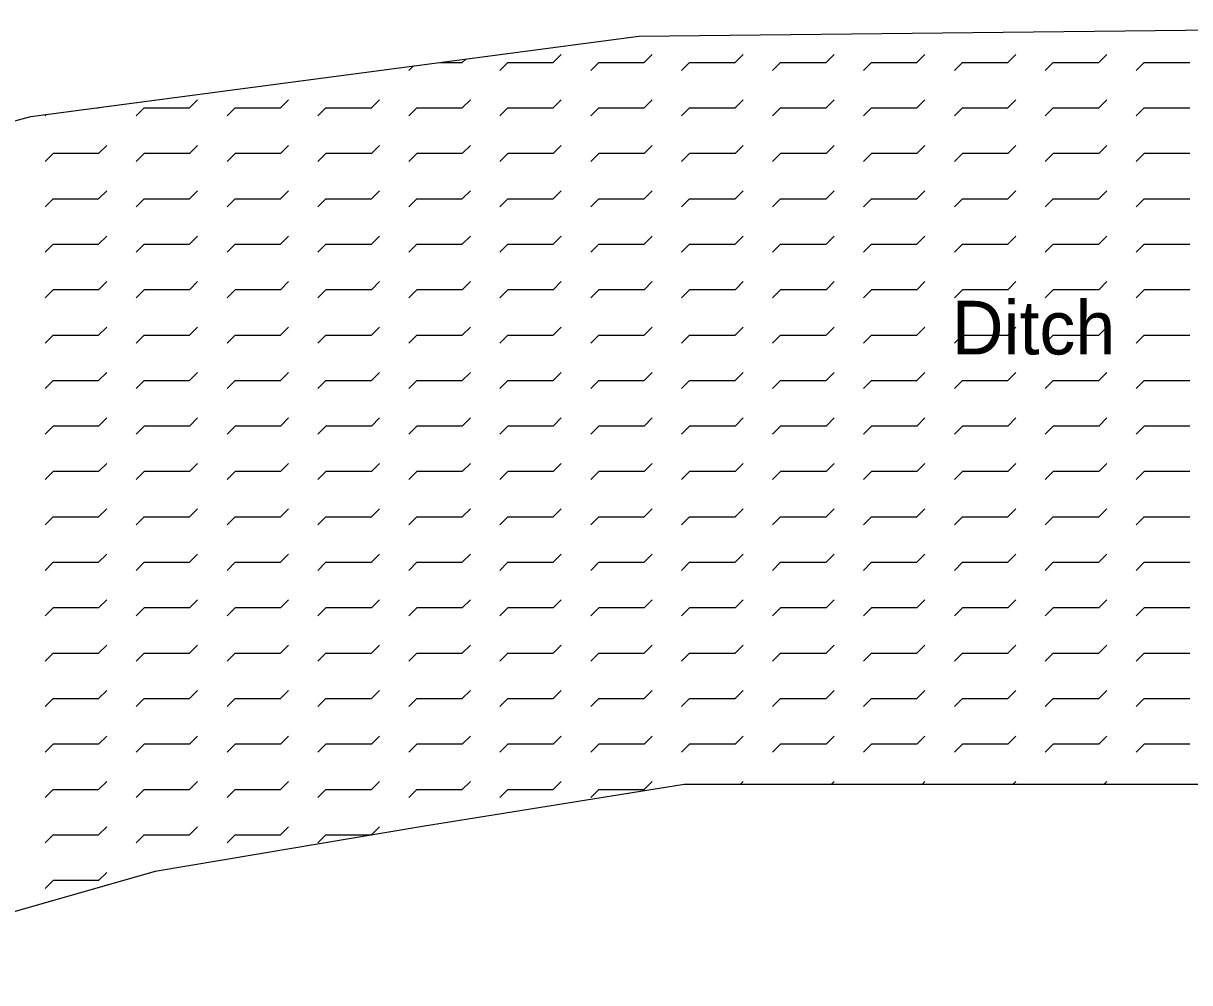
# Model space of a CAD drawing. Header units: millimetres. Extents: x 234136 to 237571, y 2625383 to 2628766.
# Drawn here: x 237331.69 to 237364.27, y 2628565.67 to 2628592.48 of the extents above; entities that cross this region are included whole.
import ezdxf

# ---------------------------------------------------------------- set-up
doc = ezdxf.new("R2010")
doc.units = ezdxf.units.MM
doc.layers.add('Pond', color=140, linetype='Continuous', lineweight=13)

msp = doc.modelspace()

# ---------------------------------------------------------------- linework, layer by layer
at = {"layer": 'Pond'}
for p, q in [((237348.878, 2628592.124), (237381.576, 2628592.482)), ((237331.896, 2628589.874), (237348.878, 2628592.124)), ((237346.49, 2628591.386), (237346.715, 2628591.611)), ((237349.03, 2628591.386), (237349.255, 2628591.611)), ((237351.57, 2628591.386), (237351.795, 2628591.611)), ((237354.11, 2628591.386), (237354.335, 2628591.611)), ((237356.65, 2628591.386), (237356.875, 2628591.611)), ((237359.19, 2628591.386), (237359.415, 2628591.611)), ((237361.73, 2628591.386), (237361.955, 2628591.611)), ((237342.456, 2628591.162), (237342.584, 2628591.29)), ((237343.339, 2628591.39), (237343.95, 2628591.39)), ((237343.95, 2628591.386), (237344.048, 2628591.484)), ((237344.996, 2628591.162), (237345.22, 2628591.386)), ((237345.22, 2628591.39), (237346.49, 2628591.39)), ((237347.536, 2628591.162), (237347.76, 2628591.386)), ((237347.76, 2628591.39), (237349.03, 2628591.39)), ((237350.076, 2628591.162), (237350.3, 2628591.386)), ((237350.3, 2628591.39), (237351.57, 2628591.39)), ((237352.616, 2628591.162), (237352.84, 2628591.386)), ((237352.84, 2628591.39), (237354.11, 2628591.39)), ((237355.156, 2628591.162), (237355.38, 2628591.386)), ((237355.38, 2628591.39), (237356.65, 2628591.39)), ((237357.696, 2628591.162), (237357.92, 2628591.386)), ((237357.92, 2628591.39), (237359.19, 2628591.39)), ((237360.236, 2628591.162), (237360.46, 2628591.386)), ((237360.46, 2628591.39), (237361.73, 2628591.39)), ((237362.776, 2628591.162), (237363, 2628591.386)), ((237363, 2628591.39), (237364.27, 2628591.39)), ((237336.33, 2628590.116), (237336.555, 2628590.341)), ((237338.87, 2628590.116), (237339.095, 2628590.341)), ((237341.41, 2628590.116), (237341.635, 2628590.341)), ((237343.95, 2628590.116), (237344.175, 2628590.341)), ((237346.49, 2628590.116), (237346.715, 2628590.341)), ((237349.03, 2628590.116), (237349.255, 2628590.341)), ((237351.57, 2628590.116), (237351.795, 2628590.341)), ((237354.11, 2628590.116), (237354.335, 2628590.341)), ((237356.65, 2628590.116), (237356.875, 2628590.341)), ((237359.19, 2628590.116), (237359.415, 2628590.341)), ((237361.73, 2628590.116), (237361.955, 2628590.341)), ((237333.755, 2628590.12), (237333.79, 2628590.12)), ((237333.79, 2628590.116), (237333.8, 2628590.126)), ((237334.836, 2628589.892), (237335.06, 2628590.116)), ((237335.06, 2628590.12), (237336.33, 2628590.12)), ((237337.376, 2628589.892), (237337.6, 2628590.116)), ((237337.6, 2628590.12), (237338.87, 2628590.12)), ((237339.916, 2628589.892), (237340.14, 2628590.116)), ((237340.14, 2628590.12), (237341.41, 2628590.12)), ((237342.456, 2628589.892), (237342.68, 2628590.116)), ((237342.68, 2628590.12), (237343.95, 2628590.12)), ((237344.996, 2628589.892), (237345.22, 2628590.116)), ((237345.22, 2628590.12), (237346.49, 2628590.12)), ((237347.536, 2628589.892), (237347.76, 2628590.116)), ((237347.76, 2628590.12), (237349.03, 2628590.12)), ((237350.076, 2628589.892), (237350.3, 2628590.116)), ((237350.3, 2628590.12), (237351.57, 2628590.12)), ((237352.616, 2628589.892), (237352.84, 2628590.116)), ((237352.84, 2628590.12), (237354.11, 2628590.12)), ((237355.156, 2628589.892), (237355.38, 2628590.116)), ((237355.38, 2628590.12), (237356.65, 2628590.12)), ((237357.696, 2628589.892), (237357.92, 2628590.116)), ((237357.92, 2628590.12), (237359.19, 2628590.12)), ((237360.236, 2628589.892), (237360.46, 2628590.116)), ((237360.46, 2628590.12), (237361.73, 2628590.12)), ((237362.776, 2628589.892), (237363, 2628590.116)), ((237363, 2628590.12), (237364.27, 2628590.12)), ((237316.71, 2628585.881), (237331.896, 2628589.874)), ((237332.296, 2628589.892), (237332.336, 2628589.932)), ((237333.79, 2628588.846), (237334.015, 2628589.071)), ((237336.33, 2628588.846), (237336.555, 2628589.071)), ((237338.87, 2628588.846), (237339.095, 2628589.071)), ((237341.41, 2628588.846), (237341.635, 2628589.071)), ((237343.95, 2628588.846), (237344.175, 2628589.071)), ((237346.49, 2628588.846), (237346.715, 2628589.071)), ((237349.03, 2628588.846), (237349.255, 2628589.071)), ((237351.57, 2628588.846), (237351.795, 2628589.071)), ((237354.11, 2628588.846), (237354.335, 2628589.071)), ((237356.65, 2628588.846), (237356.875, 2628589.071)), ((237359.19, 2628588.846), (237359.415, 2628589.071)), ((237361.73, 2628588.846), (237361.955, 2628589.071)), ((237332.296, 2628588.622), (237332.52, 2628588.846)), ((237332.52, 2628588.85), (237333.79, 2628588.85)), ((237334.836, 2628588.622), (237335.06, 2628588.846)), ((237335.06, 2628588.85), (237336.33, 2628588.85)), ((237337.376, 2628588.622), (237337.6, 2628588.846)), ((237337.6, 2628588.85), (237338.87, 2628588.85)), ((237339.916, 2628588.622), (237340.14, 2628588.846)), ((237340.14, 2628588.85), (237341.41, 2628588.85)), ((237342.456, 2628588.622), (237342.68, 2628588.846)), ((237342.68, 2628588.85), (237343.95, 2628588.85)), ((237344.996, 2628588.622), (237345.22, 2628588.846)), ((237345.22, 2628588.85), (237346.49, 2628588.85)), ((237347.536, 2628588.622), (237347.76, 2628588.846)), ((237347.76, 2628588.85), (237349.03, 2628588.85)), ((237350.076, 2628588.622), (237350.3, 2628588.846)), ((237350.3, 2628588.85), (237351.57, 2628588.85)), ((237352.616, 2628588.622), (237352.84, 2628588.846)), ((237352.84, 2628588.85), (237354.11, 2628588.85)), ((237355.156, 2628588.622), (237355.38, 2628588.846)), ((237355.38, 2628588.85), (237356.65, 2628588.85)), ((237357.696, 2628588.622), (237357.92, 2628588.846)), ((237357.92, 2628588.85), (237359.19, 2628588.85)), ((237360.236, 2628588.622), (237360.46, 2628588.846)), ((237360.46, 2628588.85), (237361.73, 2628588.85)), ((237362.776, 2628588.622), (237363, 2628588.846)), ((237363, 2628588.85), (237364.27, 2628588.85)), ((237333.79, 2628587.576), (237334.015, 2628587.801)), ((237336.33, 2628587.576), (237336.555, 2628587.801)), ((237338.87, 2628587.576), (237339.095, 2628587.801)), ((237341.41, 2628587.576), (237341.635, 2628587.801)), ((237343.95, 2628587.576), (237344.175, 2628587.801)), ((237346.49, 2628587.576), (237346.715, 2628587.801)), ((237349.03, 2628587.576), (237349.255, 2628587.801)), ((237351.57, 2628587.576), (237351.795, 2628587.801)), ((237354.11, 2628587.576), (237354.335, 2628587.801)), ((237356.65, 2628587.576), (237356.875, 2628587.801)), ((237359.19, 2628587.576), (237359.415, 2628587.801)), ((237361.73, 2628587.576), (237361.955, 2628587.801)), ((237332.296, 2628587.352), (237332.52, 2628587.576)), ((237332.52, 2628587.58), (237333.79, 2628587.58)), ((237334.836, 2628587.352), (237335.06, 2628587.576)), ((237335.06, 2628587.58), (237336.33, 2628587.58)), ((237337.376, 2628587.352), (237337.6, 2628587.576)), ((237337.6, 2628587.58), (237338.87, 2628587.58)), ((237339.916, 2628587.352), (237340.14, 2628587.576)), ((237340.14, 2628587.58), (237341.41, 2628587.58)), ((237342.456, 2628587.352), (237342.68, 2628587.576)), ((237342.68, 2628587.58), (237343.95, 2628587.58)), ((237344.996, 2628587.352), (237345.22, 2628587.576)), ((237345.22, 2628587.58), (237346.49, 2628587.58)), ((237347.536, 2628587.352), (237347.76, 2628587.576)), ((237347.76, 2628587.58), (237349.03, 2628587.58)), ((237350.076, 2628587.352), (237350.3, 2628587.576)), ((237350.3, 2628587.58), (237351.57, 2628587.58)), ((237352.616, 2628587.352), (237352.84, 2628587.576)), ((237352.84, 2628587.58), (237354.11, 2628587.58)), ((237355.156, 2628587.352), (237355.38, 2628587.576)), ((237355.38, 2628587.58), (237356.65, 2628587.58)), ((237357.696, 2628587.352), (237357.92, 2628587.576)), ((237357.92, 2628587.58), (237359.19, 2628587.58)), ((237360.236, 2628587.352), (237360.46, 2628587.576)), ((237360.46, 2628587.58), (237361.73, 2628587.58)), ((237362.776, 2628587.352), (237363, 2628587.576)), ((237363, 2628587.58), (237364.27, 2628587.58)), ((237333.79, 2628586.306), (237334.015, 2628586.531)), ((237336.33, 2628586.306), (237336.555, 2628586.531)), ((237338.87, 2628586.306), (237339.095, 2628586.531)), ((237341.41, 2628586.306), (237341.635, 2628586.531)), ((237343.95, 2628586.306), (237344.175, 2628586.531)), ((237346.49, 2628586.306), (237346.715, 2628586.531)), ((237349.03, 2628586.306), (237349.255, 2628586.531)), ((237351.57, 2628586.306), (237351.795, 2628586.531)), ((237354.11, 2628586.306), (237354.335, 2628586.531)), ((237356.65, 2628586.306), (237356.875, 2628586.531)), ((237359.19, 2628586.306), (237359.415, 2628586.531)), ((237361.73, 2628586.306), (237361.955, 2628586.531)), ((237332.296, 2628586.082), (237332.52, 2628586.306)), ((237332.52, 2628586.31), (237333.79, 2628586.31)), ((237334.836, 2628586.082), (237335.06, 2628586.306)), ((237335.06, 2628586.31), (237336.33, 2628586.31)), ((237337.376, 2628586.082), (237337.6, 2628586.306)), ((237337.6, 2628586.31), (237338.87, 2628586.31)), ((237339.916, 2628586.082), (237340.14, 2628586.306)), ((237340.14, 2628586.31), (237341.41, 2628586.31)), ((237342.456, 2628586.082), (237342.68, 2628586.306)), ((237342.68, 2628586.31), (237343.95, 2628586.31)), ((237344.996, 2628586.082), (237345.22, 2628586.306)), ((237345.22, 2628586.31), (237346.49, 2628586.31)), ((237347.536, 2628586.082), (237347.76, 2628586.306)), ((237347.76, 2628586.31), (237349.03, 2628586.31)), ((237350.076, 2628586.082), (237350.3, 2628586.306)), ((237350.3, 2628586.31), (237351.57, 2628586.31)), ((237352.616, 2628586.082), (237352.84, 2628586.306)), ((237352.84, 2628586.31), (237354.11, 2628586.31)), ((237355.156, 2628586.082), (237355.38, 2628586.306)), ((237355.38, 2628586.31), (237356.65, 2628586.31)), ((237357.696, 2628586.082), (237357.92, 2628586.306)), ((237357.92, 2628586.31), (237359.19, 2628586.31)), ((237360.236, 2628586.082), (237360.46, 2628586.306)), ((237360.46, 2628586.31), (237361.73, 2628586.31)), ((237362.776, 2628586.082), (237363, 2628586.306)), ((237363, 2628586.31), (237364.27, 2628586.31)), ((237333.79, 2628585.036), (237334.015, 2628585.261)), ((237336.33, 2628585.036), (237336.555, 2628585.261)), ((237338.87, 2628585.036), (237339.095, 2628585.261)), ((237341.41, 2628585.036), (237341.635, 2628585.261)), ((237343.95, 2628585.036), (237344.175, 2628585.261)), ((237346.49, 2628585.036), (237346.715, 2628585.261)), ((237349.03, 2628585.036), (237349.255, 2628585.261)), ((237351.57, 2628585.036), (237351.795, 2628585.261)), ((237354.11, 2628585.036), (237354.335, 2628585.261)), ((237356.65, 2628585.036), (237356.875, 2628585.261)), ((237359.19, 2628585.036), (237359.415, 2628585.261)), ((237361.73, 2628585.036), (237361.955, 2628585.261)), ((237332.296, 2628584.812), (237332.52, 2628585.036)), ((237332.52, 2628585.04), (237333.79, 2628585.04)), ((237334.836, 2628584.812), (237335.06, 2628585.036)), ((237335.06, 2628585.04), (237336.33, 2628585.04)), ((237337.376, 2628584.812), (237337.6, 2628585.036)), ((237337.6, 2628585.04), (237338.87, 2628585.04)), ((237339.916, 2628584.812), (237340.14, 2628585.036)), ((237340.14, 2628585.04), (237341.41, 2628585.04)), ((237342.456, 2628584.812), (237342.68, 2628585.036)), ((237342.68, 2628585.04), (237343.95, 2628585.04)), ((237344.996, 2628584.812), (237345.22, 2628585.036)), ((237345.22, 2628585.04), (237346.49, 2628585.04)), ((237347.536, 2628584.812), (237347.76, 2628585.036)), ((237347.76, 2628585.04), (237349.03, 2628585.04)), ((237350.076, 2628584.812), (237350.3, 2628585.036)), ((237350.3, 2628585.04), (237351.57, 2628585.04)), ((237352.616, 2628584.812), (237352.84, 2628585.036)), ((237352.84, 2628585.04), (237354.11, 2628585.04)), ((237355.156, 2628584.812), (237355.38, 2628585.036)), ((237355.38, 2628585.04), (237356.65, 2628585.04)), ((237357.696, 2628584.812), (237357.92, 2628585.036)), ((237357.92, 2628585.04), (237359.19, 2628585.04)), ((237360.236, 2628584.812), (237360.46, 2628585.036)), ((237360.46, 2628585.04), (237361.73, 2628585.04)), ((237362.776, 2628584.812), (237363, 2628585.036)), ((237363, 2628585.04), (237364.27, 2628585.04)), ((237333.79, 2628583.766), (237334.015, 2628583.991)), ((237336.33, 2628583.766), (237336.555, 2628583.991)), ((237338.87, 2628583.766), (237339.095, 2628583.991)), ((237341.41, 2628583.766), (237341.635, 2628583.991)), ((237343.95, 2628583.766), (237344.175, 2628583.991)), ((237346.49, 2628583.766), (237346.715, 2628583.991)), ((237349.03, 2628583.766), (237349.255, 2628583.991)), ((237351.57, 2628583.766), (237351.795, 2628583.991)), ((237354.11, 2628583.766), (237354.335, 2628583.991)), ((237356.65, 2628583.766), (237356.875, 2628583.991)), ((237359.19, 2628583.766), (237359.415, 2628583.991)), ((237361.73, 2628583.766), (237361.955, 2628583.991)), ((237332.296, 2628583.542), (237332.52, 2628583.766)), ((237332.52, 2628583.77), (237333.79, 2628583.77)), ((237334.836, 2628583.542), (237335.06, 2628583.766)), ((237335.06, 2628583.77), (237336.33, 2628583.77)), ((237337.376, 2628583.542), (237337.6, 2628583.766)), ((237337.6, 2628583.77), (237338.87, 2628583.77)), ((237339.916, 2628583.542), (237340.14, 2628583.766)), ((237340.14, 2628583.77), (237341.41, 2628583.77)), ((237342.456, 2628583.542), (237342.68, 2628583.766)), ((237342.68, 2628583.77), (237343.95, 2628583.77)), ((237344.996, 2628583.542), (237345.22, 2628583.766)), ((237345.22, 2628583.77), (237346.49, 2628583.77)), ((237347.536, 2628583.542), (237347.76, 2628583.766)), ((237347.76, 2628583.77), (237349.03, 2628583.77)), ((237350.076, 2628583.542), (237350.3, 2628583.766)), ((237350.3, 2628583.77), (237351.57, 2628583.77)), ((237352.616, 2628583.542), (237352.84, 2628583.766)), ((237352.84, 2628583.77), (237354.11, 2628583.77)), ((237355.156, 2628583.542), (237355.38, 2628583.766)), ((237355.38, 2628583.77), (237356.65, 2628583.77)), ((237357.696, 2628583.542), (237357.92, 2628583.766)), ((237357.92, 2628583.77), (237359.19, 2628583.77)), ((237360.236, 2628583.542), (237360.46, 2628583.766)), ((237360.46, 2628583.77), (237361.73, 2628583.77)), ((237362.776, 2628583.542), (237363, 2628583.766)), ((237363, 2628583.77), (237364.27, 2628583.77)), ((237332.296, 2628582.272), (237332.52, 2628582.496)), ((237332.52, 2628582.5), (237333.79, 2628582.5)), ((237333.79, 2628582.496), (237334.015, 2628582.721)), ((237334.836, 2628582.272), (237335.06, 2628582.496)), ((237335.06, 2628582.5), (237336.33, 2628582.5)), ((237336.33, 2628582.496), (237336.555, 2628582.721)), ((237337.376, 2628582.272), (237337.6, 2628582.496)), ((237337.6, 2628582.5), (237338.87, 2628582.5)), ((237338.87, 2628582.496), (237339.095, 2628582.721)), ((237339.916, 2628582.272), (237340.14, 2628582.496)), ((237340.14, 2628582.5), (237341.41, 2628582.5)), ((237341.41, 2628582.496), (237341.635, 2628582.721)), ((237342.456, 2628582.272), (237342.68, 2628582.496)), ((237342.68, 2628582.5), (237343.95, 2628582.5)), ((237343.95, 2628582.496), (237344.175, 2628582.721)), ((237344.996, 2628582.272), (237345.22, 2628582.496)), ((237345.22, 2628582.5), (237346.49, 2628582.5)), ((237346.49, 2628582.496), (237346.715, 2628582.721)), ((237347.536, 2628582.272), (237347.76, 2628582.496)), ((237347.76, 2628582.5), (237349.03, 2628582.5)), ((237349.03, 2628582.496), (237349.255, 2628582.721)), ((237350.076, 2628582.272), (237350.3, 2628582.496)), ((237350.3, 2628582.5), (237351.57, 2628582.5)), ((237351.57, 2628582.496), (237351.795, 2628582.721)), ((237352.616, 2628582.272), (237352.84, 2628582.496)), ((237352.84, 2628582.5), (237354.11, 2628582.5)), ((237354.11, 2628582.496), (237354.335, 2628582.721)), ((237355.156, 2628582.272), (237355.38, 2628582.496)), ((237355.38, 2628582.5), (237356.65, 2628582.5)), ((237356.65, 2628582.496), (237356.875, 2628582.721)), ((237357.696, 2628582.272), (237357.92, 2628582.496)), ((237357.92, 2628582.5), (237359.19, 2628582.5)), ((237359.19, 2628582.496), (237359.415, 2628582.721)), ((237360.236, 2628582.272), (237360.46, 2628582.496)), ((237360.46, 2628582.5), (237361.73, 2628582.5)), ((237361.73, 2628582.496), (237361.955, 2628582.721)), ((237362.776, 2628582.272), (237363, 2628582.496)), ((237363, 2628582.5), (237364.27, 2628582.5)), ((237332.296, 2628581.002), (237332.52, 2628581.226)), ((237332.52, 2628581.23), (237333.79, 2628581.23)), ((237333.79, 2628581.226), (237334.015, 2628581.451)), ((237334.836, 2628581.002), (237335.06, 2628581.226)), ((237335.06, 2628581.23), (237336.33, 2628581.23)), ((237336.33, 2628581.226), (237336.555, 2628581.451)), ((237337.376, 2628581.002), (237337.6, 2628581.226)), ((237337.6, 2628581.23), (237338.87, 2628581.23)), ((237338.87, 2628581.226), (237339.095, 2628581.451)), ((237339.916, 2628581.002), (237340.14, 2628581.226)), ((237340.14, 2628581.23), (237341.41, 2628581.23)), ((237341.41, 2628581.226), (237341.635, 2628581.451)), ((237342.456, 2628581.002), (237342.68, 2628581.226)), ((237342.68, 2628581.23), (237343.95, 2628581.23)), ((237343.95, 2628581.226), (237344.175, 2628581.451)), ((237344.996, 2628581.002), (237345.22, 2628581.226)), ((237345.22, 2628581.23), (237346.49, 2628581.23)), ((237346.49, 2628581.226), (237346.715, 2628581.451)), ((237347.536, 2628581.002), (237347.76, 2628581.226)), ((237347.76, 2628581.23), (237349.03, 2628581.23)), ((237349.03, 2628581.226), (237349.255, 2628581.451)), ((237350.076, 2628581.002), (237350.3, 2628581.226)), ((237350.3, 2628581.23), (237351.57, 2628581.23)), ((237351.57, 2628581.226), (237351.795, 2628581.451)), ((237352.616, 2628581.002), (237352.84, 2628581.226)), ((237352.84, 2628581.23), (237354.11, 2628581.23)), ((237354.11, 2628581.226), (237354.335, 2628581.451)), ((237355.156, 2628581.002), (237355.38, 2628581.226)), ((237355.38, 2628581.23), (237356.65, 2628581.23)), ((237356.65, 2628581.226), (237356.875, 2628581.451)), ((237357.696, 2628581.002), (237357.92, 2628581.226)), ((237357.92, 2628581.23), (237359.19, 2628581.23)), ((237359.19, 2628581.226), (237359.415, 2628581.451)), ((237360.236, 2628581.002), (237360.46, 2628581.226)), ((237360.46, 2628581.23), (237361.73, 2628581.23)), ((237361.73, 2628581.226), (237361.955, 2628581.451)), ((237362.776, 2628581.002), (237363, 2628581.226)), ((237363, 2628581.23), (237364.27, 2628581.23)), ((237332.296, 2628579.732), (237332.52, 2628579.956)), ((237332.52, 2628579.96), (237333.79, 2628579.96)), ((237333.79, 2628579.956), (237334.015, 2628580.181)), ((237334.836, 2628579.732), (237335.06, 2628579.956)), ((237335.06, 2628579.96), (237336.33, 2628579.96)), ((237336.33, 2628579.956), (237336.555, 2628580.181)), ((237337.376, 2628579.732), (237337.6, 2628579.956)), ((237337.6, 2628579.96), (237338.87, 2628579.96)), ((237338.87, 2628579.956), (237339.095, 2628580.181)), ((237339.916, 2628579.732), (237340.14, 2628579.956)), ((237340.14, 2628579.96), (237341.41, 2628579.96)), ((237341.41, 2628579.956), (237341.635, 2628580.181)), ((237342.456, 2628579.732), (237342.68, 2628579.956)), ((237342.68, 2628579.96), (237343.95, 2628579.96)), ((237343.95, 2628579.956), (237344.175, 2628580.181)), ((237344.996, 2628579.732), (237345.22, 2628579.956)), ((237345.22, 2628579.96), (237346.49, 2628579.96)), ((237346.49, 2628579.956), (237346.715, 2628580.181)), ((237347.536, 2628579.732), (237347.76, 2628579.956)), ((237347.76, 2628579.96), (237349.03, 2628579.96)), ((237349.03, 2628579.956), (237349.255, 2628580.181)), ((237350.076, 2628579.732), (237350.3, 2628579.956)), ((237350.3, 2628579.96), (237351.57, 2628579.96)), ((237351.57, 2628579.956), (237351.795, 2628580.181)), ((237352.616, 2628579.732), (237352.84, 2628579.956)), ((237352.84, 2628579.96), (237354.11, 2628579.96)), ((237354.11, 2628579.956), (237354.335, 2628580.181)), ((237355.156, 2628579.732), (237355.38, 2628579.956)), ((237355.38, 2628579.96), (237356.65, 2628579.96)), ((237356.65, 2628579.956), (237356.875, 2628580.181)), ((237357.696, 2628579.732), (237357.92, 2628579.956)), ((237357.92, 2628579.96), (237359.19, 2628579.96)), ((237359.19, 2628579.956), (237359.415, 2628580.181)), ((237360.236, 2628579.732), (237360.46, 2628579.956)), ((237360.46, 2628579.96), (237361.73, 2628579.96)), ((237361.73, 2628579.956), (237361.955, 2628580.181)), ((237362.776, 2628579.732), (237363, 2628579.956)), ((237363, 2628579.96), (237364.27, 2628579.96)), ((237333.79, 2628578.686), (237334.015, 2628578.911)), ((237336.33, 2628578.686), (237336.555, 2628578.911)), ((237338.87, 2628578.686), (237339.095, 2628578.911)), ((237341.41, 2628578.686), (237341.635, 2628578.911)), ((237343.95, 2628578.686), (237344.175, 2628578.911)), ((237346.49, 2628578.686), (237346.715, 2628578.911)), ((237349.03, 2628578.686), (237349.255, 2628578.911)), ((237351.57, 2628578.686), (237351.795, 2628578.911)), ((237354.11, 2628578.686), (237354.335, 2628578.911)), ((237356.65, 2628578.686), (237356.875, 2628578.911)), ((237359.19, 2628578.686), (237359.415, 2628578.911)), ((237361.73, 2628578.686), (237361.955, 2628578.911)), ((237332.296, 2628578.462), (237332.52, 2628578.686)), ((237332.52, 2628578.69), (237333.79, 2628578.69)), ((237334.836, 2628578.462), (237335.06, 2628578.686)), ((237335.06, 2628578.69), (237336.33, 2628578.69)), ((237337.376, 2628578.462), (237337.6, 2628578.686)), ((237337.6, 2628578.69), (237338.87, 2628578.69)), ((237339.916, 2628578.462), (237340.14, 2628578.686)), ((237340.14, 2628578.69), (237341.41, 2628578.69)), ((237342.456, 2628578.462), (237342.68, 2628578.686)), ((237342.68, 2628578.69), (237343.95, 2628578.69)), ((237344.996, 2628578.462), (237345.22, 2628578.686)), ((237345.22, 2628578.69), (237346.49, 2628578.69)), ((237347.536, 2628578.462), (237347.76, 2628578.686)), ((237347.76, 2628578.69), (237349.03, 2628578.69)), ((237350.076, 2628578.462), (237350.3, 2628578.686)), ((237350.3, 2628578.69), (237351.57, 2628578.69)), ((237352.616, 2628578.462), (237352.84, 2628578.686)), ((237352.84, 2628578.69), (237354.11, 2628578.69)), ((237355.156, 2628578.462), (237355.38, 2628578.686)), ((237355.38, 2628578.69), (237356.65, 2628578.69)), ((237357.696, 2628578.462), (237357.92, 2628578.686)), ((237357.92, 2628578.69), (237359.19, 2628578.69)), ((237360.236, 2628578.462), (237360.46, 2628578.686)), ((237360.46, 2628578.69), (237361.73, 2628578.69)), ((237362.776, 2628578.462), (237363, 2628578.686)), ((237363, 2628578.69), (237364.27, 2628578.69)), ((237333.79, 2628577.416), (237334.015, 2628577.641)), ((237336.33, 2628577.416), (237336.555, 2628577.641)), ((237338.87, 2628577.416), (237339.095, 2628577.641)), ((237341.41, 2628577.416), (237341.635, 2628577.641)), ((237343.95, 2628577.416), (237344.175, 2628577.641)), ((237346.49, 2628577.416), (237346.715, 2628577.641)), ((237349.03, 2628577.416), (237349.255, 2628577.641)), ((237351.57, 2628577.416), (237351.795, 2628577.641)), ((237354.11, 2628577.416), (237354.335, 2628577.641)), ((237356.65, 2628577.416), (237356.875, 2628577.641)), ((237359.19, 2628577.416), (237359.415, 2628577.641)), ((237361.73, 2628577.416), (237361.955, 2628577.641)), ((237332.296, 2628577.192), (237332.52, 2628577.416)), ((237332.52, 2628577.42), (237333.79, 2628577.42)), ((237334.836, 2628577.192), (237335.06, 2628577.416)), ((237335.06, 2628577.42), (237336.33, 2628577.42)), ((237337.376, 2628577.192), (237337.6, 2628577.416)), ((237337.6, 2628577.42), (237338.87, 2628577.42)), ((237339.916, 2628577.192), (237340.14, 2628577.416)), ((237340.14, 2628577.42), (237341.41, 2628577.42)), ((237342.456, 2628577.192), (237342.68, 2628577.416)), ((237342.68, 2628577.42), (237343.95, 2628577.42)), ((237344.996, 2628577.192), (237345.22, 2628577.416)), ((237345.22, 2628577.42), (237346.49, 2628577.42)), ((237347.536, 2628577.192), (237347.76, 2628577.416)), ((237347.76, 2628577.42), (237349.03, 2628577.42)), ((237350.076, 2628577.192), (237350.3, 2628577.416)), ((237350.3, 2628577.42), (237351.57, 2628577.42)), ((237352.616, 2628577.192), (237352.84, 2628577.416)), ((237352.84, 2628577.42), (237354.11, 2628577.42)), ((237355.156, 2628577.192), (237355.38, 2628577.416)), ((237355.38, 2628577.42), (237356.65, 2628577.42)), ((237357.696, 2628577.192), (237357.92, 2628577.416)), ((237357.92, 2628577.42), (237359.19, 2628577.42)), ((237360.236, 2628577.192), (237360.46, 2628577.416)), ((237360.46, 2628577.42), (237361.73, 2628577.42)), ((237362.776, 2628577.192), (237363, 2628577.416)), ((237363, 2628577.42), (237364.27, 2628577.42)), ((237333.79, 2628576.146), (237334.015, 2628576.371)), ((237336.33, 2628576.146), (237336.555, 2628576.371)), ((237338.87, 2628576.146), (237339.095, 2628576.371)), ((237341.41, 2628576.146), (237341.635, 2628576.371)), ((237343.95, 2628576.146), (237344.175, 2628576.371)), ((237346.49, 2628576.146), (237346.715, 2628576.371)), ((237349.03, 2628576.146), (237349.255, 2628576.371)), ((237351.57, 2628576.146), (237351.795, 2628576.371)), ((237354.11, 2628576.146), (237354.335, 2628576.371)), ((237356.65, 2628576.146), (237356.875, 2628576.371)), ((237359.19, 2628576.146), (237359.415, 2628576.371)), ((237361.73, 2628576.146), (237361.955, 2628576.371)), ((237332.296, 2628575.922), (237332.52, 2628576.146)), ((237332.52, 2628576.15), (237333.79, 2628576.15)), ((237334.836, 2628575.922), (237335.06, 2628576.146)), ((237335.06, 2628576.15), (237336.33, 2628576.15)), ((237337.376, 2628575.922), (237337.6, 2628576.146)), ((237337.6, 2628576.15), (237338.87, 2628576.15)), ((237339.916, 2628575.922), (237340.14, 2628576.146)), ((237340.14, 2628576.15), (237341.41, 2628576.15)), ((237342.456, 2628575.922), (237342.68, 2628576.146)), ((237342.68, 2628576.15), (237343.95, 2628576.15)), ((237344.996, 2628575.922), (237345.22, 2628576.146)), ((237345.22, 2628576.15), (237346.49, 2628576.15)), ((237347.536, 2628575.922), (237347.76, 2628576.146)), ((237347.76, 2628576.15), (237349.03, 2628576.15)), ((237350.076, 2628575.922), (237350.3, 2628576.146)), ((237350.3, 2628576.15), (237351.57, 2628576.15)), ((237352.616, 2628575.922), (237352.84, 2628576.146)), ((237352.84, 2628576.15), (237354.11, 2628576.15)), ((237355.156, 2628575.922), (237355.38, 2628576.146)), ((237355.38, 2628576.15), (237356.65, 2628576.15)), ((237357.696, 2628575.922), (237357.92, 2628576.146)), ((237357.92, 2628576.15), (237359.19, 2628576.15)), ((237360.236, 2628575.922), (237360.46, 2628576.146)), ((237360.46, 2628576.15), (237361.73, 2628576.15)), ((237362.776, 2628575.922), (237363, 2628576.146)), ((237363, 2628576.15), (237364.27, 2628576.15)), ((237333.79, 2628574.876), (237334.015, 2628575.101)), ((237336.33, 2628574.876), (237336.555, 2628575.101)), ((237338.87, 2628574.876), (237339.095, 2628575.101)), ((237341.41, 2628574.876), (237341.635, 2628575.101)), ((237343.95, 2628574.876), (237344.175, 2628575.101)), ((237346.49, 2628574.876), (237346.715, 2628575.101)), ((237349.03, 2628574.876), (237349.255, 2628575.101)), ((237351.57, 2628574.876), (237351.795, 2628575.101)), ((237354.11, 2628574.876), (237354.335, 2628575.101)), ((237356.65, 2628574.876), (237356.875, 2628575.101)), ((237359.19, 2628574.876), (237359.415, 2628575.101)), ((237361.73, 2628574.876), (237361.955, 2628575.101)), ((237332.296, 2628574.652), (237332.52, 2628574.876)), ((237332.52, 2628574.88), (237333.79, 2628574.88)), ((237334.836, 2628574.652), (237335.06, 2628574.876)), ((237335.06, 2628574.88), (237336.33, 2628574.88)), ((237337.376, 2628574.652), (237337.6, 2628574.876)), ((237337.6, 2628574.88), (237338.87, 2628574.88)), ((237339.916, 2628574.652), (237340.14, 2628574.876)), ((237340.14, 2628574.88), (237341.41, 2628574.88)), ((237342.456, 2628574.652), (237342.68, 2628574.876)), ((237342.68, 2628574.88), (237343.95, 2628574.88)), ((237344.996, 2628574.652), (237345.22, 2628574.876)), ((237345.22, 2628574.88), (237346.49, 2628574.88)), ((237347.536, 2628574.652), (237347.76, 2628574.876)), ((237347.76, 2628574.88), (237349.03, 2628574.88)), ((237350.076, 2628574.652), (237350.3, 2628574.876)), ((237350.3, 2628574.88), (237351.57, 2628574.88)), ((237352.616, 2628574.652), (237352.84, 2628574.876)), ((237352.84, 2628574.88), (237354.11, 2628574.88)), ((237355.156, 2628574.652), (237355.38, 2628574.876)), ((237355.38, 2628574.88), (237356.65, 2628574.88)), ((237357.696, 2628574.652), (237357.92, 2628574.876)), ((237357.92, 2628574.88), (237359.19, 2628574.88)), ((237360.236, 2628574.652), (237360.46, 2628574.876)), ((237360.46, 2628574.88), (237361.73, 2628574.88)), ((237362.776, 2628574.652), (237363, 2628574.876)), ((237363, 2628574.88), (237364.27, 2628574.88)), ((237333.79, 2628573.606), (237334.015, 2628573.831)), ((237336.33, 2628573.606), (237336.555, 2628573.831)), ((237338.87, 2628573.606), (237339.095, 2628573.831)), ((237341.41, 2628573.606), (237341.635, 2628573.831)), ((237343.95, 2628573.606), (237344.175, 2628573.831)), ((237346.49, 2628573.606), (237346.715, 2628573.831)), ((237349.03, 2628573.606), (237349.255, 2628573.831)), ((237351.57, 2628573.606), (237351.795, 2628573.831)), ((237354.11, 2628573.606), (237354.335, 2628573.831)), ((237356.65, 2628573.606), (237356.875, 2628573.831)), ((237359.19, 2628573.606), (237359.415, 2628573.831)), ((237361.73, 2628573.606), (237361.955, 2628573.831)), ((237332.296, 2628573.382), (237332.52, 2628573.606)), ((237332.52, 2628573.61), (237333.79, 2628573.61)), ((237334.836, 2628573.382), (237335.06, 2628573.606)), ((237335.06, 2628573.61), (237336.33, 2628573.61)), ((237337.376, 2628573.382), (237337.6, 2628573.606)), ((237337.6, 2628573.61), (237338.87, 2628573.61)), ((237339.916, 2628573.382), (237340.14, 2628573.606)), ((237340.14, 2628573.61), (237341.41, 2628573.61)), ((237342.456, 2628573.382), (237342.68, 2628573.606)), ((237342.68, 2628573.61), (237343.95, 2628573.61)), ((237344.996, 2628573.382), (237345.22, 2628573.606)), ((237345.22, 2628573.61), (237346.49, 2628573.61)), ((237347.536, 2628573.382), (237347.76, 2628573.606)), ((237347.76, 2628573.61), (237349.03, 2628573.61)), ((237350.076, 2628573.382), (237350.3, 2628573.606)), ((237350.3, 2628573.61), (237351.57, 2628573.61)), ((237352.616, 2628573.382), (237352.84, 2628573.606)), ((237352.84, 2628573.61), (237354.11, 2628573.61)), ((237355.156, 2628573.382), (237355.38, 2628573.606)), ((237355.38, 2628573.61), (237356.65, 2628573.61)), ((237357.696, 2628573.382), (237357.92, 2628573.606)), ((237357.92, 2628573.61), (237359.19, 2628573.61)), ((237360.236, 2628573.382), (237360.46, 2628573.606)), ((237360.46, 2628573.61), (237361.73, 2628573.61)), ((237362.776, 2628573.382), (237363, 2628573.606)), ((237363, 2628573.61), (237364.27, 2628573.61)), ((237333.79, 2628572.336), (237334.015, 2628572.561)), ((237336.33, 2628572.336), (237336.555, 2628572.561)), ((237338.87, 2628572.336), (237339.095, 2628572.561)), ((237341.41, 2628572.336), (237341.635, 2628572.561)), ((237343.95, 2628572.336), (237344.175, 2628572.561)), ((237346.49, 2628572.336), (237346.715, 2628572.561)), ((237349.03, 2628572.336), (237349.255, 2628572.561)), ((237351.57, 2628572.336), (237351.795, 2628572.561)), ((237354.11, 2628572.336), (237354.335, 2628572.561)), ((237356.65, 2628572.336), (237356.875, 2628572.561)), ((237359.19, 2628572.336), (237359.415, 2628572.561)), ((237361.73, 2628572.336), (237361.955, 2628572.561)), ((237332.296, 2628572.112), (237332.52, 2628572.336)), ((237332.52, 2628572.34), (237333.79, 2628572.34)), ((237334.836, 2628572.112), (237335.06, 2628572.336)), ((237335.06, 2628572.34), (237336.33, 2628572.34)), ((237337.376, 2628572.112), (237337.6, 2628572.336)), ((237337.6, 2628572.34), (237338.87, 2628572.34)), ((237339.916, 2628572.112), (237340.14, 2628572.336)), ((237340.14, 2628572.34), (237341.41, 2628572.34)), ((237342.456, 2628572.112), (237342.68, 2628572.336)), ((237342.68, 2628572.34), (237343.95, 2628572.34)), ((237344.996, 2628572.112), (237345.22, 2628572.336)), ((237345.22, 2628572.34), (237346.49, 2628572.34)), ((237347.536, 2628572.112), (237347.76, 2628572.336)), ((237347.76, 2628572.34), (237349.03, 2628572.34)), ((237350.076, 2628572.112), (237350.3, 2628572.336)), ((237350.3, 2628572.34), (237351.57, 2628572.34)), ((237352.616, 2628572.112), (237352.84, 2628572.336)), ((237352.84, 2628572.34), (237354.11, 2628572.34)), ((237355.156, 2628572.112), (237355.38, 2628572.336)), ((237355.38, 2628572.34), (237356.65, 2628572.34)), ((237357.696, 2628572.112), (237357.92, 2628572.336)), ((237357.92, 2628572.34), (237359.19, 2628572.34)), ((237360.236, 2628572.112), (237360.46, 2628572.336)), ((237360.46, 2628572.34), (237361.73, 2628572.34)), ((237362.776, 2628572.112), (237363, 2628572.336)), ((237363, 2628572.34), (237364.27, 2628572.34)), ((237333.79, 2628571.066), (237334.015, 2628571.291)), ((237336.33, 2628571.066), (237336.555, 2628571.291)), ((237338.87, 2628571.066), (237339.095, 2628571.291)), ((237341.41, 2628571.066), (237341.635, 2628571.291)), ((237350.145, 2628571.209), (237342.839, 2628570.031)), ((237343.95, 2628571.066), (237344.175, 2628571.291)), ((237346.49, 2628571.066), (237346.715, 2628571.291)), ((237349.03, 2628571.066), (237349.255, 2628571.291)), ((237381.502, 2628571.209), (237350.145, 2628571.209)), ((237351.713, 2628571.209), (237351.795, 2628571.291)), ((237354.253, 2628571.209), (237354.335, 2628571.291)), ((237356.793, 2628571.209), (237356.875, 2628571.291)), ((237359.333, 2628571.209), (237359.415, 2628571.291)), ((237361.873, 2628571.209), (237361.955, 2628571.291)), ((237332.296, 2628570.842), (237332.52, 2628571.066)), ((237332.52, 2628571.07), (237333.79, 2628571.07)), ((237334.836, 2628570.842), (237335.06, 2628571.066)), ((237335.06, 2628571.07), (237336.33, 2628571.07)), ((237337.376, 2628570.842), (237337.6, 2628571.066)), ((237337.6, 2628571.07), (237338.87, 2628571.07)), ((237339.916, 2628570.842), (237340.14, 2628571.066)), ((237340.14, 2628571.07), (237341.41, 2628571.07)), ((237342.456, 2628570.842), (237342.68, 2628571.066)), ((237342.68, 2628571.07), (237343.95, 2628571.07)), ((237344.996, 2628570.842), (237345.22, 2628571.066)), ((237345.22, 2628571.07), (237346.49, 2628571.07)), ((237347.536, 2628570.842), (237347.76, 2628571.066)), ((237347.76, 2628571.07), (237349.03, 2628571.07)), ((237332.296, 2628569.572), (237332.52, 2628569.796)), ((237332.52, 2628569.8), (237333.79, 2628569.8)), ((237333.79, 2628569.796), (237334.015, 2628570.021)), ((237334.836, 2628569.572), (237335.06, 2628569.796)), ((237335.06, 2628569.8), (237336.33, 2628569.8)), ((237342.839, 2628570.031), (237335.366, 2628568.772)), ((237336.33, 2628569.796), (237336.555, 2628570.021)), ((237337.376, 2628569.572), (237337.6, 2628569.796)), ((237337.6, 2628569.8), (237338.87, 2628569.8)), ((237338.87, 2628569.796), (237339.095, 2628570.021)), ((237339.916, 2628569.572), (237340.14, 2628569.796)), ((237340.14, 2628569.8), (237341.41, 2628569.8)), ((237341.41, 2628569.796), (237341.635, 2628570.021)), ((237335.366, 2628568.772), (237324.449, 2628565.667)), ((237332.296, 2628568.302), (237332.52, 2628568.526)), ((237332.52, 2628568.53), (237333.79, 2628568.53)), ((237333.79, 2628568.526), (237334.015, 2628568.751))]:
    msp.add_line(p, q, dxfattribs=at)

# ---------------------------------------------------------------- texts
msp.add_text('Ditch ', height=1.5, dxfattribs=at).set_placement((237357.621, 2628583.226))

doc.saveas('drawing.dxf')
